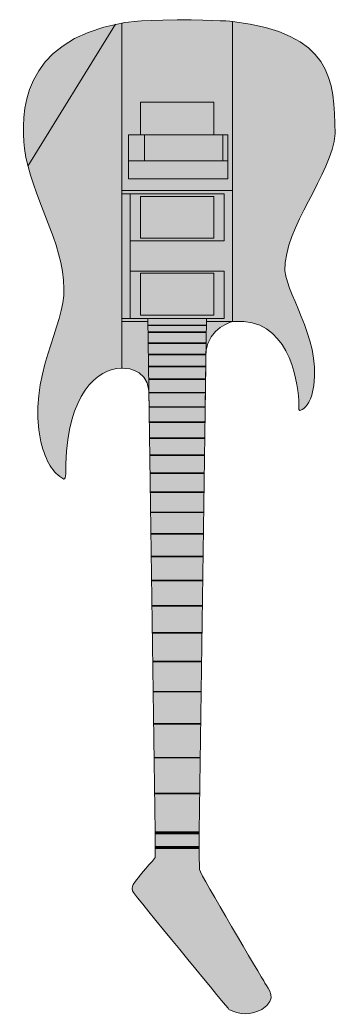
# Model space of a CAD drawing. Header units: millimetres. Extents: x -344 to -43, y -1124 to -175.
import ezdxf

# ---------------------------------------------------------------- set-up
doc = ezdxf.new("R2010")
doc.units = ezdxf.units.MM
doc.header["$MEASUREMENT"] = 0
doc.layers.add('Layer 1', color=7, linetype='Continuous')

# ---------------------------------------------------------------- blocks, each defined once
blk = doc.blocks.new('block 4')
at = {"layer": 'Layer 1', "true_color": 0xf23005}
h = blk.add_hatch(color=20, dxfattribs=at)
h.dxf.hatch_style = 2
edge = h.paths.add_edge_path()
edge.add_spline(control_points=[(-220.57, -558.53), (-220.57, -558.53), (-176.22, -558.53), (-167.39, -558.53), (-167.3, -552.31), (-166.5, -496.16), (-166.43, -491.44), (-164.3, -468.81), (-140.98, -462.92), (-140.98, -462.92), (-140.98, -462.92), (-140.98, -176.61), (-140.98, -176.61), (-140.98, -176.61), (-155.14, -175.09), (-194.06, -175.09), (-232.99, -175.09), (-246.98, -178.19), (-246.98, -178.19), (-246.98, -178.19), (-246.98, -507.48), (-246.98, -507.48), (-246.98, -507.48), (-223.18, -505.48), (-220.99, -529.11), (-220.9, -535.01), (-220.57, -558.53), (-220.57, -558.53)], knot_values=[0, 0, 0, 0, 1, 1, 1, 2, 2, 2, 3, 3, 3, 4, 4, 4, 5, 5, 5, 6, 6, 6, 7, 7, 7, 8, 8, 8, 9, 9, 9, 9], degree=3, periodic=1)
at = {"layer": 'Layer 1', "lineweight": 0}
blk.add_open_spline([(-220.57, -558.53), (-220.57, -558.53), (-176.22, -558.53), (-167.39, -558.53), (-167.3, -552.31), (-166.5, -496.16), (-166.43, -491.44), (-164.3, -468.81), (-140.98, -462.92), (-140.98, -462.92), (-140.98, -462.92), (-140.98, -176.61), (-140.98, -176.61), (-140.98, -176.61), (-155.14, -175.09), (-194.06, -175.09), (-232.99, -175.09), (-246.98, -178.19), (-246.98, -178.19), (-246.98, -178.19), (-246.98, -507.48), (-246.98, -507.48), (-246.98, -507.48), (-223.18, -505.48), (-220.99, -529.11), (-220.9, -535.01), (-220.57, -558.53), (-220.57, -558.53)], degree=3, knots=[0, 0, 0, 0, 1, 1, 1, 2, 2, 2, 3, 3, 3, 4, 4, 4, 5, 5, 5, 6, 6, 6, 7, 7, 7, 8, 8, 8, 9, 9, 9, 9], dxfattribs=at)
blk = doc.blocks.new('block 7')
at = {"layer": 'Layer 1', "true_color": 0xffffff}
blk.add_hatch(color=7, dxfattribs=at).paths.add_polyline_path([(-240.42, -309.64), (-240.42, -326.64), (-145.42, -326.64), (-145.42, -309.64)])
at = {"layer": 'Layer 1', "lineweight": 0}
blk.add_lwpolyline([(-240.42, -309.64), (-240.42, -326.64), (-145.42, -326.64), (-145.42, -309.64), (-240.42, -309.64)], dxfattribs=at)
blk = doc.blocks.new('block 6')
at = {"layer": 'Layer 1'}
blk.add_blockref('block 7', (0, 0), dxfattribs=at)
blk = doc.blocks.new('block 5')
at = {"layer": 'Layer 1', "true_color": 0x000033}
for points in [[(-228.98, -253.64), (-228.98, -284.64), (-158.98, -284.64), (-158.98, -253.64)], [(-145.42, -284.64), (-240.42, -284.64), (-240.42, -326.64), (-145.42, -326.64)]]:
    blk.add_hatch(color=178, dxfattribs=at).paths.add_polyline_path(points)
at = {"layer": 'Layer 1', "true_color": 0x000000}
blk.add_hatch(color=178, dxfattribs=at).paths.add_polyline_path([(-225.2, -309.64), (-150.2, -309.64), (-150.2, -284.64), (-225.2, -284.64)])
at = {"layer": 'Layer 1', "lineweight": 0}
for points in [[(-228.98, -253.64), (-228.98, -284.64), (-158.98, -284.64), (-158.98, -253.64), (-228.98, -253.64)], [(-145.42, -284.64), (-240.42, -284.64), (-240.42, -326.64), (-145.42, -326.64), (-145.42, -284.64)], [(-225.2, -309.64), (-150.2, -309.64), (-150.2, -284.64), (-225.2, -284.64), (-225.2, -309.64)]]:
    blk.add_lwpolyline(points, dxfattribs=at)
at = {"layer": 'Layer 1'}
blk.add_blockref('block 6', (0, 0), dxfattribs=at)
blk = doc.blocks.new('block 3')
at = {"layer": 'Layer 1'}
for name in ['block 4', 'block 5']:
    blk.add_blockref(name, (0, 0), dxfattribs=at)
blk = doc.blocks.new('block 10')
at = {"layer": 'Layer 1', "true_color": 0xffffff}
blk.add_hatch(color=7, dxfattribs=at).paths.add_polyline_path([(-221.98, -459.87), (-214.97, -949.71), (-172.97, -949.71), (-165.98, -459.87)])
at = {"layer": 'Layer 1', "lineweight": 0}
blk.add_lwpolyline([(-221.98, -459.87), (-214.97, -949.71), (-172.97, -949.71), (-165.98, -459.87), (-221.98, -459.87)], dxfattribs=at)
blk = doc.blocks.new('block 9')
at = {"layer": 'Layer 1'}
blk.add_blockref('block 10', (0, 0), dxfattribs=at)
blk = doc.blocks.new('block 11')
at = {"layer": 'Layer 1', "true_color": 0x000000}
for points in [[(-166.07, -466.18), (-221.89, -466.18), (-221.88, -466.71), (-166.08, -466.71)], [(-166.16, -472.81), (-221.79, -472.81), (-221.79, -473.34), (-166.17, -473.34)], [(-166.31, -483.21), (-221.65, -483.21), (-221.64, -483.74), (-166.32, -483.74)], [(-166.47, -494.02), (-221.49, -494.02), (-221.48, -494.55), (-166.47, -494.55)], [(-166.63, -505.48), (-221.33, -505.48), (-221.32, -506.01), (-166.64, -506.01)], [(-166.8, -517.61), (-221.15, -517.61), (-221.15, -518.14), (-166.81, -518.14)], [(-166.99, -530.47), (-220.97, -530.47), (-220.96, -531), (-167, -531)], [(-167.18, -544.1), (-220.77, -544.1), (-220.77, -544.63), (-167.19, -544.63)], [(-167.39, -558.53), (-220.57, -558.53), (-220.56, -559.06), (-167.4, -559.06)], [(-167.61, -573.82), (-220.35, -573.82), (-220.34, -574.35), (-167.61, -574.35)], [(-167.84, -590.02), (-220.12, -590.02), (-220.11, -590.55), (-167.85, -590.55)], [(-168.08, -607.18), (-219.87, -607.18), (-219.87, -607.71), (-168.09, -607.71)], [(-168.34, -625.37), (-219.61, -625.37), (-219.61, -625.9), (-168.35, -625.9)], [(-168.62, -644.64), (-219.34, -644.64), (-219.33, -645.17), (-168.63, -645.17)], [(-168.91, -665.05), (-219.05, -665.05), (-219.04, -665.58), (-168.92, -665.58)], [(-169.22, -686.67), (-218.74, -686.67), (-218.73, -687.2), (-169.23, -687.2)], [(-169.55, -709.58), (-218.41, -709.58), (-218.4, -710.11), (-169.55, -710.11)], [(-169.89, -733.86), (-218.06, -733.86), (-218.05, -734.39), (-169.9, -734.39)], [(-170.26, -759.57), (-217.69, -759.57), (-217.69, -760.1), (-170.27, -760.1)], [(-170.65, -786.82), (-217.3, -786.82), (-217.3, -787.35), (-170.66, -787.35)], [(-171.06, -815.69), (-216.89, -815.69), (-216.88, -816.22), (-171.07, -816.22)], [(-171.5, -846.27), (-216.45, -846.27), (-216.45, -846.8), (-171.5, -846.8)], [(-171.96, -878.67), (-215.99, -878.67), (-215.98, -879.2), (-171.97, -879.2)], [(-172.45, -912.81), (-215.5, -912.81), (-215.49, -913.34), (-172.45, -913.34)]]:
    blk.add_hatch(color=178, dxfattribs=at).paths.add_polyline_path(points)
at = {"layer": 'Layer 1', "lineweight": 0}
for points in [[(-166.07, -466.18), (-221.89, -466.18), (-221.88, -466.71), (-166.08, -466.71), (-166.07, -466.18)], [(-166.16, -472.81), (-221.79, -472.81), (-221.79, -473.34), (-166.17, -473.34), (-166.16, -472.81)], [(-166.31, -483.21), (-221.65, -483.21), (-221.64, -483.74), (-166.32, -483.74), (-166.31, -483.21)], [(-166.47, -494.02), (-221.49, -494.02), (-221.48, -494.55), (-166.47, -494.55), (-166.47, -494.02)], [(-166.63, -505.48), (-221.33, -505.48), (-221.32, -506.01), (-166.64, -506.01), (-166.63, -505.48)], [(-166.8, -517.61), (-221.15, -517.61), (-221.15, -518.14), (-166.81, -518.14), (-166.8, -517.61)], [(-166.99, -530.47), (-220.97, -530.47), (-220.96, -531), (-167, -531), (-166.99, -530.47)], [(-167.18, -544.1), (-220.77, -544.1), (-220.77, -544.63), (-167.19, -544.63), (-167.18, -544.1)], [(-167.39, -558.53), (-220.57, -558.53), (-220.56, -559.06), (-167.4, -559.06), (-167.39, -558.53)], [(-167.61, -573.82), (-220.35, -573.82), (-220.34, -574.35), (-167.61, -574.35), (-167.61, -573.82)], [(-167.84, -590.02), (-220.12, -590.02), (-220.11, -590.55), (-167.85, -590.55), (-167.84, -590.02)], [(-168.08, -607.18), (-219.87, -607.18), (-219.87, -607.71), (-168.09, -607.71), (-168.08, -607.18)], [(-168.34, -625.37), (-219.61, -625.37), (-219.61, -625.9), (-168.35, -625.9), (-168.34, -625.37)], [(-168.62, -644.64), (-219.34, -644.64), (-219.33, -645.17), (-168.63, -645.17), (-168.62, -644.64)], [(-168.91, -665.05), (-219.05, -665.05), (-219.04, -665.58), (-168.92, -665.58), (-168.91, -665.05)], [(-169.22, -686.67), (-218.74, -686.67), (-218.73, -687.2), (-169.23, -687.2), (-169.22, -686.67)], [(-169.55, -709.58), (-218.41, -709.58), (-218.4, -710.11), (-169.55, -710.11), (-169.55, -709.58)], [(-169.89, -733.86), (-218.06, -733.86), (-218.05, -734.39), (-169.9, -734.39), (-169.89, -733.86)], [(-170.26, -759.57), (-217.69, -759.57), (-217.69, -760.1), (-170.27, -760.1), (-170.26, -759.57)], [(-170.65, -786.82), (-217.3, -786.82), (-217.3, -787.35), (-170.66, -787.35), (-170.65, -786.82)], [(-171.06, -815.69), (-216.89, -815.69), (-216.88, -816.22), (-171.07, -816.22), (-171.06, -815.69)], [(-171.5, -846.27), (-216.45, -846.27), (-216.45, -846.8), (-171.5, -846.8), (-171.5, -846.27)], [(-171.96, -878.67), (-215.99, -878.67), (-215.98, -879.2), (-171.97, -879.2), (-171.96, -878.67)], [(-172.45, -912.81), (-215.5, -912.81), (-215.49, -913.34), (-172.45, -913.34), (-172.45, -912.81)]]:
    blk.add_lwpolyline(points, dxfattribs=at)
blk = doc.blocks.new('block 14')
at = {"layer": 'Layer 1', "true_color": 0x0f30d1}
blk.add_hatch(color=162, dxfattribs=at).paths.add_polyline_path([(-214.98, -949.71), (-214.98, -965.71), (-172.98, -965.71), (-172.98, -949.71)])
at = {"layer": 'Layer 1', "lineweight": 0}
blk.add_lwpolyline([(-214.98, -949.71), (-214.98, -965.71), (-172.98, -965.71), (-172.98, -949.71), (-214.98, -949.71)], dxfattribs=at)
blk = doc.blocks.new('block 13')
at = {"layer": 'Layer 1'}
blk.add_blockref('block 14', (0, 0), dxfattribs=at)
blk = doc.blocks.new('block 15')
at = {"layer": 'Layer 1', "true_color": 0xf23005}
for points in [[(-211.48, -949.71), (-214.98, -949.71), (-214.98, -951.71), (-211.48, -951.71)], [(-204.47, -949.71), (-211.47, -949.71), (-211.47, -951.71), (-204.47, -951.71)], [(-197.47, -949.71), (-204.47, -949.71), (-204.47, -951.71), (-197.47, -951.71)], [(-190.47, -949.71), (-197.47, -949.71), (-197.47, -951.71), (-190.47, -951.71)], [(-183.47, -949.71), (-190.47, -949.71), (-190.47, -951.71), (-183.47, -951.71)], [(-176.47, -949.71), (-183.47, -949.71), (-183.47, -951.71), (-176.47, -951.71)], [(-172.97, -949.71), (-176.47, -949.71), (-176.47, -951.71), (-172.97, -951.71)]]:
    blk.add_hatch(color=20, dxfattribs=at).paths.add_polyline_path(points)
at = {"layer": 'Layer 1', "lineweight": 0}
for points in [[(-211.48, -949.71), (-214.98, -949.71), (-214.98, -951.71), (-211.48, -951.71), (-211.48, -949.71)], [(-204.47, -949.71), (-211.47, -949.71), (-211.47, -951.71), (-204.47, -951.71), (-204.47, -949.71)], [(-197.47, -949.71), (-204.47, -949.71), (-204.47, -951.71), (-197.47, -951.71), (-197.47, -949.71)], [(-190.47, -949.71), (-197.47, -949.71), (-197.47, -951.71), (-190.47, -951.71), (-190.47, -949.71)], [(-183.47, -949.71), (-190.47, -949.71), (-190.47, -951.71), (-183.47, -951.71), (-183.47, -949.71)], [(-176.47, -949.71), (-183.47, -949.71), (-183.47, -951.71), (-176.47, -951.71), (-176.47, -949.71)], [(-172.97, -949.71), (-176.47, -949.71), (-176.47, -951.71), (-172.97, -951.71), (-172.97, -949.71)]]:
    blk.add_lwpolyline(points, dxfattribs=at)
blk = doc.blocks.new('block 16')
at = {"layer": 'Layer 1', "true_color": 0xf23005}
for points in [[(-211.48, -963.71), (-214.98, -963.71), (-214.98, -965.71), (-211.48, -965.71)], [(-204.48, -963.71), (-211.48, -963.71), (-211.48, -965.71), (-204.48, -965.71)], [(-197.48, -963.71), (-204.48, -963.71), (-204.48, -965.71), (-197.48, -965.71)], [(-190.48, -963.71), (-197.48, -963.71), (-197.48, -965.71), (-190.48, -965.71)], [(-183.48, -963.71), (-190.48, -963.71), (-190.48, -965.71), (-183.48, -965.71)], [(-176.48, -963.71), (-183.48, -963.71), (-183.48, -965.71), (-176.48, -965.71)], [(-172.98, -963.71), (-176.48, -963.71), (-176.48, -965.71), (-172.98, -965.71)]]:
    blk.add_hatch(color=20, dxfattribs=at).paths.add_polyline_path(points)
at = {"layer": 'Layer 1', "lineweight": 0}
for points in [[(-211.48, -963.71), (-214.98, -963.71), (-214.98, -965.71), (-211.48, -965.71), (-211.48, -963.71)], [(-204.48, -963.71), (-211.48, -963.71), (-211.48, -965.71), (-204.48, -965.71), (-204.48, -963.71)], [(-197.48, -963.71), (-204.48, -963.71), (-204.48, -965.71), (-197.48, -965.71), (-197.48, -963.71)], [(-190.48, -963.71), (-197.48, -963.71), (-197.48, -965.71), (-190.48, -965.71), (-190.48, -963.71)], [(-183.48, -963.71), (-190.48, -963.71), (-190.48, -965.71), (-183.48, -965.71), (-183.48, -963.71)], [(-176.48, -963.71), (-183.48, -963.71), (-183.48, -965.71), (-176.48, -965.71), (-176.48, -963.71)], [(-172.98, -963.71), (-176.48, -963.71), (-176.48, -965.71), (-172.98, -965.71), (-172.98, -963.71)]]:
    blk.add_lwpolyline(points, dxfattribs=at)
blk = doc.blocks.new('block 12')
at = {"layer": 'Layer 1'}
for name in ['block 13', 'block 15', 'block 16']:
    blk.add_blockref(name, (0, 0), dxfattribs=at)
blk = doc.blocks.new('block 8')
at = {"layer": 'Layer 1', "true_color": 0xffffff}
h = blk.add_hatch(color=7, dxfattribs=at)
edge = h.paths.add_edge_path()
edge.add_spline(control_points=[(-214.98, -965.71), (-214.98, -965.71), (-172.98, -965.71), (-172.98, -965.71), (-172.98, -965.71), (-172.76, -978.94), (-172.72, -985.68), (-171.1, -991.93), (-113.2, -1088.17), (-110.06, -1094.02), (-106.96, -1099.92), (-97, -1108.6), (-113.2, -1119.04), (-122.76, -1124.5), (-135.01, -1124.5), (-144.53, -1119.04), (-144.53, -1119.04), (-218.72, -1029.38), (-235.6, -1007.69), (-237.37, -1005.42), (-237.47, -1002.29), (-235.89, -999.89), (-230.12, -991.16), (-223.45, -984.58), (-214.88, -974.04), (-214.88, -974.04), (-214.98, -965.71), (-214.98, -965.71)], knot_values=[0, 0, 0, 0, 1, 1, 1, 2, 2, 2, 3, 3, 3, 4, 4, 4, 5, 5, 5, 6, 6, 6, 7, 7, 7, 8, 8, 8, 9, 9, 9, 9], degree=3, periodic=1)
at = {"layer": 'Layer 1', "lineweight": 0}
blk.add_open_spline([(-214.98, -965.71), (-214.98, -965.71), (-172.98, -965.71), (-172.98, -965.71), (-172.98, -965.71), (-172.76, -978.94), (-172.72, -985.68), (-171.1, -991.93), (-113.2, -1088.17), (-110.06, -1094.02), (-106.96, -1099.92), (-97, -1108.6), (-113.2, -1119.04), (-122.76, -1124.5), (-135.01, -1124.5), (-144.53, -1119.04), (-144.53, -1119.04), (-218.72, -1029.38), (-235.6, -1007.69), (-237.37, -1005.42), (-237.47, -1002.29), (-235.89, -999.89), (-230.12, -991.16), (-223.45, -984.58), (-214.88, -974.04), (-214.88, -974.04), (-214.98, -965.71), (-214.98, -965.71)], degree=3, knots=[0, 0, 0, 0, 1, 1, 1, 2, 2, 2, 3, 3, 3, 4, 4, 4, 5, 5, 5, 6, 6, 6, 7, 7, 7, 8, 8, 8, 9, 9, 9, 9], dxfattribs=at)
at = {"layer": 'Layer 1'}
for name in ['block 9', 'block 11', 'block 12']:
    blk.add_blockref(name, (0, 0), dxfattribs=at)
blk = doc.blocks.new('block 19')
at = {"layer": 'Layer 1', "true_color": 0x031ca6}
h = blk.add_hatch(color=164, dxfattribs=at)
edge = h.paths.add_edge_path()
edge.add_spline(control_points=[(-238.98, -414.87), (-238.98, -414.87), (-238.98, -385.93), (-238.98, -385.93), (-238.98, -385.93), (-148.98, -385.93), (-148.98, -385.93), (-148.98, -385.93), (-148.98, -340.93), (-148.98, -340.93), (-148.98, -340.93), (-246.98, -340.93), (-246.98, -340.93), (-246.98, -340.93), (-246.98, -178.19), (-246.98, -178.19), (-344.25, -195.48), (-343.26, -265.93), (-339.89, -297.8), (-333.58, -343.61), (-302.23, -387), (-302.18, -431.69), (-300.34, -464.87), (-337.69, -516.04), (-324.34, -577.64), (-318.54, -597.63), (-313.4, -606.56), (-302.22, -613.35), (-299.87, -613.27), (-300.48, -604.47), (-300.35, -598.48), (-298.76, -532.97), (-270.64, -507.48), (-246.98, -507.48), (-246.98, -507.48), (-246.98, -459.87), (-246.98, -459.87), (-246.98, -459.87), (-148.98, -459.87), (-148.98, -459.87), (-148.98, -459.87), (-148.98, -414.87), (-148.98, -414.87), (-148.98, -414.87), (-238.98, -414.87), (-238.98, -414.87)], knot_values=[0, 0, 0, 0, 1, 1, 1, 2, 2, 2, 3, 3, 3, 4, 4, 4, 5, 5, 5, 6, 6, 6, 7, 7, 7, 8, 8, 8, 9, 9, 9, 10, 10, 10, 11, 11, 11, 12, 12, 12, 13, 13, 13, 14, 14, 14, 15, 15, 15, 15], degree=3, periodic=1)
at = {"layer": 'Layer 1', "lineweight": 0}
blk.add_open_spline([(-238.98, -414.87), (-238.98, -414.87), (-238.98, -385.93), (-238.98, -385.93), (-238.98, -385.93), (-148.98, -385.93), (-148.98, -385.93), (-148.98, -385.93), (-148.98, -340.93), (-148.98, -340.93), (-148.98, -340.93), (-246.98, -340.93), (-246.98, -340.93), (-246.98, -340.93), (-246.98, -178.19), (-246.98, -178.19), (-344.25, -195.48), (-343.26, -265.93), (-339.89, -297.8), (-333.58, -343.61), (-302.23, -387), (-302.18, -431.69), (-300.34, -464.87), (-337.69, -516.04), (-324.34, -577.64), (-318.54, -597.63), (-313.4, -606.56), (-302.22, -613.35), (-299.87, -613.27), (-300.48, -604.47), (-300.35, -598.48), (-298.76, -532.97), (-270.64, -507.48), (-246.98, -507.48), (-246.98, -507.48), (-246.98, -459.87), (-246.98, -459.87), (-246.98, -459.87), (-148.98, -459.87), (-148.98, -459.87), (-148.98, -459.87), (-148.98, -414.87), (-148.98, -414.87), (-148.98, -414.87), (-238.98, -414.87), (-238.98, -414.87)], degree=3, knots=[0, 0, 0, 0, 1, 1, 1, 2, 2, 2, 3, 3, 3, 4, 4, 4, 5, 5, 5, 6, 6, 6, 7, 7, 7, 8, 8, 8, 9, 9, 9, 10, 10, 10, 11, 11, 11, 12, 12, 12, 13, 13, 13, 14, 14, 14, 15, 15, 15, 15], dxfattribs=at)
blk = doc.blocks.new('block 18')
at = {"layer": 'Layer 1'}
blk.add_blockref('block 19', (0, 0), dxfattribs=at)
blk = doc.blocks.new('block 21')
at = {"layer": 'Layer 1', "true_color": 0x191919}
h = blk.add_hatch(color=179, dxfattribs=at)
h.paths.add_polyline_path([(-148.98, -385.93), (-238.98, -385.93), (-238.98, -340.93), (-148.98, -340.93)])
h.paths.add_polyline_path([(-228.98, -383.43), (-158.98, -383.43), (-158.98, -343.43), (-228.98, -343.43)])
at = {"layer": 'Layer 1', "lineweight": 0}
for points in [[(-148.98, -385.93), (-238.98, -385.93), (-238.98, -340.93), (-148.98, -340.93), (-148.98, -385.93)], [(-228.98, -383.43), (-158.98, -383.43), (-158.98, -343.43), (-228.98, -343.43), (-228.98, -383.43)]]:
    blk.add_lwpolyline(points, dxfattribs=at)
blk = doc.blocks.new('block 22')
at = {"layer": 'Layer 1', "true_color": 0x191919}
h = blk.add_hatch(color=179, dxfattribs=at)
h.paths.add_polyline_path([(-148.98, -459.87), (-238.98, -459.87), (-238.98, -414.87), (-148.98, -414.87)])
h.paths.add_polyline_path([(-228.98, -456.66), (-158.98, -456.66), (-158.98, -416.66), (-228.98, -416.66)])
at = {"layer": 'Layer 1', "lineweight": 0}
for points in [[(-148.98, -459.87), (-238.98, -459.87), (-238.98, -414.87), (-148.98, -414.87), (-148.98, -459.87)], [(-228.98, -456.66), (-158.98, -456.66), (-158.98, -416.66), (-228.98, -416.66), (-228.98, -456.66)]]:
    blk.add_lwpolyline(points, dxfattribs=at)
blk = doc.blocks.new('block 20')
at = {"layer": 'Layer 1', "true_color": 0xefa707}
h = blk.add_hatch(color=40, dxfattribs=at)
h.dxf.hatch_style = 2
h.paths.add_polyline_path([(-246.98, -337.93), (-140.98, -337.93), (-140.98, -462.92), (-165.98, -462.92), (-165.98, -459.87), (-221.98, -459.87), (-221.98, -462.92), (-246.98, -462.92)])
h.paths.add_polyline_path([(-228.98, -383.43), (-158.98, -383.43), (-158.98, -343.43), (-228.98, -343.43)])
h.paths.add_polyline_path([(-228.98, -456.66), (-158.98, -456.66), (-158.98, -416.66), (-228.98, -416.66)])
at = {"layer": 'Layer 1', "true_color": 0x088702}
for points in [[(-228.98, -383.43), (-158.98, -383.43), (-158.98, -343.43), (-228.98, -343.43)], [(-228.98, -456.66), (-158.98, -456.66), (-158.98, -416.66), (-228.98, -416.66)]]:
    blk.add_hatch(color=96, dxfattribs=at).paths.add_polyline_path(points)
at = {"layer": 'Layer 1', "color": 7, "lineweight": 18, "true_color": 0xffffff}
blk.add_lwpolyline([(-336.66, -314.69), (-252.81, -179.31)], dxfattribs=at)
at = {"layer": 'Layer 1', "lineweight": 0}
for points in [[(-246.98, -337.93), (-140.98, -337.93), (-140.98, -462.92), (-165.98, -462.92), (-165.98, -459.87), (-221.98, -459.87), (-221.98, -462.92), (-246.98, -462.92), (-246.98, -337.93)], [(-228.98, -383.43), (-158.98, -383.43), (-158.98, -343.43), (-228.98, -343.43), (-228.98, -383.43)], [(-228.98, -383.43), (-158.98, -383.43), (-158.98, -343.43), (-228.98, -343.43), (-228.98, -383.43)], [(-228.98, -456.66), (-158.98, -456.66), (-158.98, -416.66), (-228.98, -416.66), (-228.98, -456.66)], [(-228.98, -456.66), (-158.98, -456.66), (-158.98, -416.66), (-228.98, -416.66), (-228.98, -456.66)]]:
    blk.add_lwpolyline(points, dxfattribs=at)
at = {"layer": 'Layer 1'}
for name in ['block 21', 'block 22']:
    blk.add_blockref(name, (0, 0), dxfattribs=at)
blk = doc.blocks.new('block 17')
at = {"layer": 'Layer 1'}
for name in ['block 18', 'block 20']:
    blk.add_blockref(name, (0, 0), dxfattribs=at)
blk = doc.blocks.new('block 25')
at = {"layer": 'Layer 1', "true_color": 0x031ca6}
h = blk.add_hatch(color=164, dxfattribs=at)
edge = h.paths.add_edge_path()
edge.add_spline(control_points=[(-43.05, -283.4), (-43.55, -231.75), (-46.57, -187.87), (-140.98, -176.61), (-140.98, -176.61), (-140.98, -462.92), (-140.98, -462.92), (-140.98, -462.92), (-135.46, -462.79), (-130.3, -462.79), (-130.3, -462.79), (-130.29, -462.79), (-130.29, -462.79), (-85.01, -466.09), (-77.65, -525.01), (-77.77, -541.84), (-77.69, -545.22), (-78.24, -546.51), (-76.88, -547.66), (-76.88, -547.66), (-76.88, -547.66), (-76.88, -547.66), (-74.45, -547.66), (-68.83, -543.62), (-65.3, -532.93), (-65.3, -532.93), (-65.3, -532.93), (-65.3, -532.93), (-52.61, -485.14), (-88.54, -440.64), (-90.96, -414.39), (-92.01, -372.28), (-45.97, -323.25), (-43.05, -283.4), (-43.05, -283.4), (-43.05, -283.4), (-43.05, -283.4)], knot_values=[0, 0, 0, 0, 1, 1, 1, 2, 2, 2, 3, 3, 3, 4, 4, 4, 5, 5, 5, 6, 6, 6, 7, 7, 7, 8, 8, 8, 9, 9, 9, 10, 10, 10, 11, 11, 11, 12, 12, 12, 12], degree=3, periodic=1)
at = {"layer": 'Layer 1', "lineweight": 0}
blk.add_open_spline([(-43.05, -283.4), (-43.55, -231.75), (-46.57, -187.87), (-140.98, -176.61), (-140.98, -176.61), (-140.98, -462.92), (-140.98, -462.92), (-140.98, -462.92), (-135.46, -462.79), (-130.3, -462.79), (-130.3, -462.79), (-130.29, -462.79), (-130.29, -462.79), (-85.01, -466.09), (-77.65, -525.01), (-77.77, -541.84), (-77.69, -545.22), (-78.24, -546.51), (-76.88, -547.66), (-76.88, -547.66), (-76.88, -547.66), (-76.88, -547.66), (-74.45, -547.66), (-68.83, -543.62), (-65.3, -532.93), (-65.3, -532.93), (-65.3, -532.93), (-65.3, -532.93), (-52.61, -485.14), (-88.54, -440.64), (-90.96, -414.39), (-92.01, -372.28), (-45.97, -323.25), (-43.05, -283.4), (-43.05, -283.4), (-43.05, -283.4), (-43.05, -283.4)], degree=3, knots=[0, 0, 0, 0, 1, 1, 1, 2, 2, 2, 3, 3, 3, 4, 4, 4, 5, 5, 5, 6, 6, 6, 7, 7, 7, 8, 8, 8, 9, 9, 9, 10, 10, 10, 11, 11, 11, 12, 12, 12, 12], dxfattribs=at)
blk = doc.blocks.new('block 24')
at = {"layer": 'Layer 1'}
blk.add_blockref('block 25', (0, 0), dxfattribs=at)
blk = doc.blocks.new('block 23')
at = {"layer": 'Layer 1'}
blk.add_blockref('block 24', (0, 0), dxfattribs=at)
blk = doc.blocks.new('block 2')
at = {"layer": 'Layer 1', "true_color": 0xc12106}
h = blk.add_hatch(color=22, dxfattribs=at)
h.dxf.hatch_style = 2
h.paths.add_polyline_path([(-246.98, -340.93), (-238.98, -340.93), (-238.98, -459.87), (-246.98, -459.87)])
at = {"layer": 'Layer 1', "lineweight": 0}
blk.add_lwpolyline([(-246.98, -340.93), (-238.98, -340.93), (-238.98, -459.87), (-246.98, -459.87), (-246.98, -340.93)], dxfattribs=at)
at = {"layer": 'Layer 1'}
for name in ['block 17', 'block 3', 'block 23', 'block 8']:
    blk.add_blockref(name, (0, 0), dxfattribs=at)

msp = doc.modelspace()

# ---------------------------------------------------------------- block references
at = {"layer": 'Layer 1'}
msp.add_blockref('block 2', (0, 0), dxfattribs=at)

doc.saveas('drawing.dxf')
